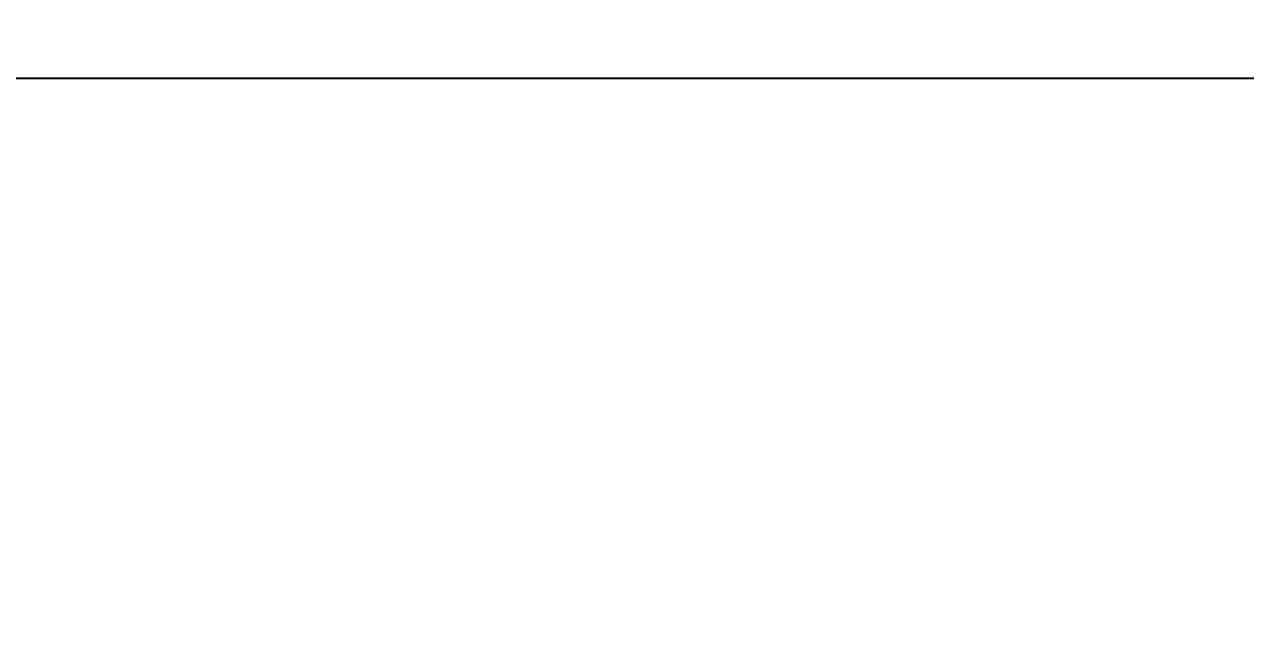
# Model space of a CAD drawing. Header units: millimetres. Extents: x 10 to 584, y 10 to 410.
# Drawn here: x 71.56 to 86.78, y 90.1 to 97.73 of the extents above; entities that cross this region are included whole.
import ezdxf

# ---------------------------------------------------------------- set-up
doc = ezdxf.new("R2010")
doc.units = ezdxf.units.MM
doc.layers.add('2', color=1, linetype='Continuous')
doc.styles.add('SLDTEXTSTYLE0', font='TXT', dxfattribs={"width": 0.7})
doc.dimstyles.new('SLDDIMSTYLE0', dxfattribs={"dimtxt": 3.5, "dimasz": 3.5, "dimexe": 0, "dimexo": 0.0625, "dimgap": 0.875, "dimtad": 1, "dimlfac": 15, "dimrnd": 1e-09, "dimzin": 12, "dimdsep": 46, "dimtxsty": 'SLDTEXTSTYLE0', "dimsah": 1, "dimcen": 0.09, "dimadec": 0, "dimazin": 3, "dimtfac": 1, "dimtofl": 0, "dimtmove": 0, "dimatfit": 3, "dimfxl": 0, "dimfrac": 2, "dimtolj": 1, "dimtzin": 12, "dimarcsym": 0})

# ---------------------------------------------------------------- blocks, each defined once
blk = doc.blocks.new('_D_4')
at = {"layer": '2', "color": 1}
for p, q in [((60.502, 83.127), (60.502, 126.127)), ((360.502, 85.627), (360.502, 126.127)), ((360.502, 125.127), (60.502, 125.127))]:
    blk.add_line(p, q, dxfattribs=at)
for points in [[(60.502, 125.127), (64.002, 124.588), (64.002, 125.665)], [(360.502, 125.127), (357.002, 125.665), (357.002, 124.588)]]:
    blk.add_solid(points, dxfattribs=at)
at = {"layer": '2', "color": 1, "insert": (204.071, 129.638), "char_height": 3.5, "attachment_point": 1, "style": 'SLDTEXTSTYLE0'}
blk.add_mtext('4500', dxfattribs=at)
blk = doc.blocks.new('_D_5')
at = {"layer": '2', "color": 1}
for p, q in [((167.935, 97.06), (43.502, 97.06)), ((44.502, 97.06), (44.502, 62.393)), ((167.502, 62.393), (43.502, 62.393))]:
    blk.add_line(p, q, dxfattribs=at)
for points in [[(44.502, 97.06), (43.963, 93.56), (45.04, 93.56)], [(44.502, 62.393), (45.04, 65.893), (43.963, 65.893)]]:
    blk.add_solid(points, dxfattribs=at)
at = {"layer": '2', "color": 1, "insert": (39.99, 75.359), "char_height": 3.5, "attachment_point": 1, "rotation": 90, "style": 'SLDTEXTSTYLE0'}
blk.add_mtext('520', dxfattribs=at)

msp = doc.modelspace()

# ---------------------------------------------------------------- dimensions: what is measured, and where the dimension line sits
at = {"layer": '2', "color": 1}
for base, p1, p2, angle, picture, middle in [((60.50183, 125.12665), (360.50159, 84.62665), (60.50183, 82.12665), 0, '_D_4', (209.89448, 125.12665)), ((44.50183, 62.39332), (168.93516, 97.05998), (168.50183, 62.39332), 90, '_D_5', (44.50183, 79.72665))]:
    dim = msp.add_linear_dim(base=base, p1=p1, p2=p2, angle=angle, dimstyle='SLDDIMSTYLE0', dxfattribs=at)
    dim.commit()
    dim.dimension.update_dxf_attribs({"geometry": picture, "text_midpoint": middle, "dimtype": 160})

doc.saveas('drawing.dxf')
